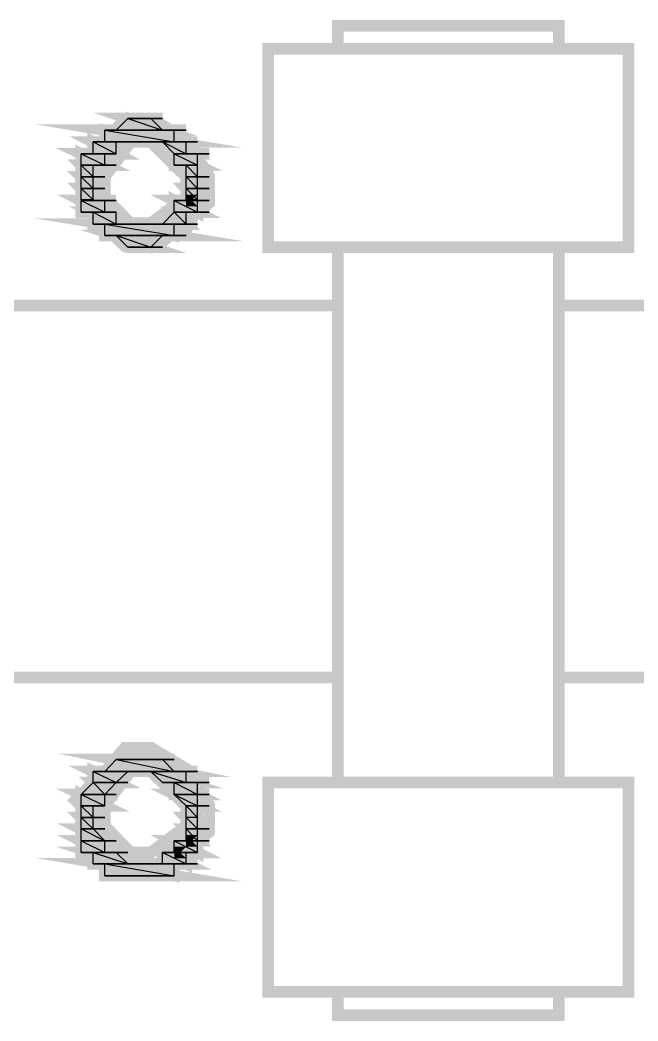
# Model space of a CAD drawing. Extents: x 219 to 1226, y 175 to 465.
# Drawn here: x 932.167 to 934.417, y 304.404 to 308.049 of the extents above; entities that cross this region are included whole.
import ezdxf

# ---------------------------------------------------------------- set-up
doc = ezdxf.new("R2010")
doc.units = 0
doc.header["$MEASUREMENT"] = 0
doc.layers.add('C00-00-00-BLACK', color=7, linetype='Continuous')

msp = doc.modelspace()

# ---------------------------------------------------------------- linework, layer by layer
at = {"layer": 'C00-00-00-BLACK', "const_width": 0.0423}
for points in [[(934.1284, 307.9442), (934.1284, 308.0282), (933.3234, 308.0282), (933.3234, 307.9442)], [(933.3234, 307.2222), (933.3234, 305.2722)], [(934.1284, 305.2722), (934.1284, 307.2222)], [(933.3234, 307.0102), (931.9234, 307.0102), (931.9234, 305.6552), (933.3234, 305.6552)], [(934.1284, 305.6552), (935.3574, 305.6552), (935.3574, 307.0102), (934.1284, 307.0102)], [(934.1284, 304.5102), (934.1284, 304.4252), (933.3234, 304.4252), (933.3234, 304.5102)], [(933.3234, 304.5102), (934.1284, 304.5102)]]:
    msp.add_lwpolyline(points, dxfattribs=at)
for points in [[(933.0704, 307.2222), (934.3824, 307.2222), (934.3824, 307.9442), (933.0704, 307.9442), (933.0704, 307.2222)], [(932.8554, 307.4362), (932.8554, 307.4802), (932.7754, 307.6112), (932.6444, 307.6912), (932.6014, 307.6912), (932.5484, 307.6912), (932.3894, 307.5012), (932.3894, 307.4362), (932.3894, 307.3832), (932.5484, 307.2252), (932.6014, 307.2252), (932.6654, 307.2252), (932.8554, 307.3832), (932.8554, 307.4362)], [(932.6424, 307.6912), (932.5594, 307.6912), (932.6854, 307.6482), (932.6424, 307.6912)], [(932.5594, 307.6912), (932.6854, 307.6482), (932.5164, 307.6482), (932.5594, 307.6912)], [(932.6014, 307.6912), (932.6424, 307.6912), (932.5594, 307.6912), (932.6014, 307.6912)], [(932.5594, 307.6912), (932.6424, 307.6912), (932.6854, 307.6912), (932.5594, 307.6912)], [(932.6424, 307.6912), (932.6854, 307.6912), (932.5594, 307.6912), (932.6424, 307.6912)], [(932.7284, 307.6482), (932.4754, 307.6482), (932.7284, 307.6052), (932.7284, 307.6482)], [(932.4754, 307.6482), (932.7284, 307.6052), (932.4754, 307.6052), (932.4754, 307.6482)], [(932.5164, 307.6482), (932.7284, 307.6482), (932.4754, 307.6482), (932.5164, 307.6482)], [(932.4754, 307.6482), (932.7284, 307.6482), (932.7714, 307.6482), (932.4754, 307.6482)], [(932.7284, 307.6482), (932.7714, 307.6482), (932.4754, 307.6482), (932.7284, 307.6482)], [(932.5164, 307.6482), (932.6854, 307.6482), (932.7284, 307.6482), (932.5164, 307.6482)], [(932.6854, 307.6482), (932.7284, 307.6482), (932.5164, 307.6482), (932.6854, 307.6482)], [(932.6854, 307.6482), (932.5164, 307.6482), (932.7284, 307.6482), (932.6854, 307.6482)], [(932.6854, 307.6052), (932.7714, 307.5622), (932.7284, 307.5622), (932.6854, 307.6052)], [(932.4324, 307.6052), (932.5164, 307.5622), (932.4324, 307.5622), (932.4324, 307.6052)], [(932.5164, 307.6052), (932.4324, 307.6052), (932.5164, 307.5622), (932.5164, 307.6052)], [(932.3894, 307.5622), (932.4754, 307.5212), (932.3894, 307.5212), (932.3894, 307.5622)], [(932.4754, 307.6052), (932.7714, 307.6052), (932.4324, 307.6052), (932.4754, 307.6052)], [(932.4324, 307.6052), (932.6014, 307.6052), (932.6424, 307.6052), (932.4324, 307.6052)], [(932.6014, 307.6052), (932.6424, 307.6052), (932.4324, 307.6052), (932.6014, 307.6052)], [(932.5594, 307.6052), (932.6014, 307.6052), (932.4324, 307.6052), (932.5594, 307.6052)], [(932.5594, 307.6052), (932.4324, 307.6052), (932.6014, 307.6052), (932.5594, 307.6052)], [(932.5164, 307.6052), (932.5594, 307.6052), (932.4324, 307.6052), (932.5164, 307.6052)], [(932.5164, 307.6052), (932.4324, 307.6052), (932.5594, 307.6052), (932.5164, 307.6052)], [(932.4324, 307.6052), (932.5164, 307.6052), (932.5594, 307.6052), (932.4324, 307.6052)], [(932.5164, 307.6052), (932.5594, 307.6052), (932.4324, 307.6052), (932.5164, 307.6052)], [(932.7714, 307.4362), (932.7714, 307.4782), (932.6424, 307.6052), (932.6014, 307.6052), (932.5694, 307.6052), (932.4754, 307.4782), (932.4754, 307.4362), (932.4754, 307.4042), (932.5694, 307.3092), (932.6014, 307.3092), (932.6424, 307.3092), (932.7714, 307.4042), (932.7714, 307.4362)], [(932.7284, 307.6052), (932.4754, 307.6052), (932.7714, 307.6052), (932.7284, 307.6052)], [(932.7714, 307.6052), (932.6014, 307.6052), (932.7714, 307.6052)], [(932.6014, 307.6052), (932.7714, 307.6052), (932.6424, 307.6052), (932.6014, 307.6052)], [(932.7714, 307.6052), (932.6854, 307.6052), (932.7714, 307.5622), (932.7714, 307.6052)], [(932.6424, 307.6052), (932.7714, 307.6052), (932.8124, 307.6052), (932.6424, 307.6052)], [(932.7714, 307.6052), (932.8124, 307.6052), (932.6424, 307.6052), (932.7714, 307.6052)], [(932.7714, 307.6052), (932.6424, 307.6052), (932.7714, 307.6052)], [(932.6424, 307.6052), (932.7714, 307.6052), (932.6854, 307.6052), (932.6424, 307.6052)], [(932.6854, 307.6052), (932.7714, 307.6052), (932.8124, 307.6052), (932.6854, 307.6052)], [(932.7714, 307.6052), (932.8124, 307.6052), (932.6854, 307.6052), (932.7714, 307.6052)], [(932.7284, 307.5622), (932.8124, 307.5212), (932.7284, 307.5212), (932.7284, 307.5622)], [(932.4754, 307.5622), (932.3894, 307.5622), (932.4754, 307.5212), (932.4754, 307.5622)], [(932.4324, 307.5622), (932.4754, 307.5622), (932.3894, 307.5622), (932.4324, 307.5622)], [(932.3894, 307.5622), (932.4754, 307.5622), (932.5164, 307.5622), (932.3894, 307.5622)], [(932.4754, 307.5622), (932.5164, 307.5622), (932.3894, 307.5622), (932.4754, 307.5622)], [(932.3894, 307.5212), (932.4324, 307.4782), (932.3894, 307.4782), (932.3894, 307.5212)], [(932.5164, 307.5622), (932.4324, 307.5622), (932.4754, 307.5622), (932.5164, 307.5622)], [(932.8124, 307.5622), (932.7284, 307.5622), (932.8124, 307.5212), (932.8124, 307.5622)], [(932.8124, 307.5622), (932.8554, 307.5622), (932.7284, 307.5622), (932.8124, 307.5622)], [(932.8124, 307.5622), (932.7284, 307.5622), (932.7714, 307.5622), (932.8124, 307.5622)], [(932.7284, 307.5622), (932.8124, 307.5622), (932.8554, 307.5622), (932.7284, 307.5622)], [(932.8124, 307.5622), (932.8554, 307.5622), (932.7284, 307.5622), (932.8124, 307.5622)], [(932.7714, 307.5212), (932.8124, 307.4782), (932.7714, 307.4782), (932.7714, 307.5212)], [(932.4324, 307.5212), (932.3894, 307.5212), (932.4324, 307.4782), (932.4324, 307.5212)], [(932.3894, 307.5212), (932.4754, 307.5212), (932.5164, 307.5212), (932.3894, 307.5212)], [(932.4754, 307.5212), (932.5164, 307.5212), (932.3894, 307.5212), (932.4754, 307.5212)], [(932.4324, 307.5212), (932.4754, 307.5212), (932.3894, 307.5212), (932.4324, 307.5212)], [(932.4324, 307.5212), (932.3894, 307.5212), (932.4754, 307.5212), (932.4324, 307.5212)], [(932.3894, 307.4782), (932.4324, 307.4362), (932.3894, 307.4362), (932.3894, 307.4782)], [(932.8124, 307.5212), (932.7284, 307.5212), (932.8124, 307.5212)], [(932.7284, 307.5212), (932.8124, 307.5212), (932.7714, 307.5212), (932.7284, 307.5212)], [(932.8124, 307.5212), (932.7714, 307.5212), (932.8124, 307.4782), (932.8124, 307.5212)], [(932.7714, 307.4782), (932.8124, 307.4362), (932.7714, 307.4362), (932.7714, 307.4782)], [(932.4324, 307.4782), (932.3894, 307.4782), (932.4324, 307.4362), (932.4324, 307.4782)], [(932.3894, 307.4782), (932.4324, 307.4782), (932.4754, 307.4782), (932.3894, 307.4782)], [(932.4324, 307.4782), (932.4754, 307.4782), (932.3894, 307.4782), (932.4324, 307.4782)], [(932.3894, 307.4362), (932.4324, 307.3942), (932.3894, 307.3942), (932.3894, 307.4362)], [(932.8124, 307.4782), (932.7714, 307.4782), (932.8124, 307.4362), (932.8124, 307.4782)], [(932.7714, 307.4782), (932.8124, 307.4782), (932.8554, 307.4782), (932.7714, 307.4782)], [(932.8124, 307.4782), (932.8554, 307.4782), (932.7714, 307.4782), (932.8124, 307.4782)], [(932.7714, 307.4362), (932.8124, 307.3942), (932.7714, 307.3942), (932.7714, 307.4362)], [(932.4324, 307.4362), (932.3894, 307.4362), (932.4324, 307.3942), (932.4324, 307.4362)], [(932.3894, 307.4362), (932.4324, 307.4362), (932.4754, 307.4362), (932.3894, 307.4362)], [(932.4324, 307.4362), (932.4754, 307.4362), (932.3894, 307.4362), (932.4324, 307.4362)], [(932.8124, 307.4362), (932.7714, 307.4362), (932.8124, 307.3942), (932.8124, 307.4362)], [(932.7714, 307.4362), (932.8124, 307.4362), (932.8554, 307.4362), (932.7714, 307.4362)], [(932.8124, 307.4362), (932.8554, 307.4362), (932.7714, 307.4362), (932.8124, 307.4362)], [(932.4754, 307.3922), (932.3894, 307.3922), (932.4754, 307.3492), (932.4754, 307.3922)], [(932.3894, 307.3922), (932.4754, 307.3492), (932.3894, 307.3492), (932.3894, 307.3922)], [(932.4754, 307.3922), (932.5164, 307.3922), (932.3894, 307.3922), (932.4754, 307.3922)], [(932.4754, 307.3922), (932.3894, 307.3922), (932.4324, 307.3922), (932.4754, 307.3922)], [(932.3894, 307.3922), (932.4754, 307.3922), (932.5164, 307.3922), (932.3894, 307.3922)], [(932.4754, 307.3922), (932.5164, 307.3922), (932.3894, 307.3922), (932.4754, 307.3922)], [(932.8124, 307.3922), (932.7284, 307.3922), (932.8124, 307.3492), (932.8124, 307.3922)], [(932.7284, 307.3922), (932.8124, 307.3492), (932.7284, 307.3492), (932.7284, 307.3922)], [(932.7714, 307.3922), (932.8124, 307.3922), (932.7284, 307.3922), (932.7714, 307.3922)], [(932.7714, 307.3922), (932.8124, 307.3922), (932.8554, 307.3922), (932.7714, 307.3922)], [(932.8124, 307.3922), (932.8554, 307.3922), (932.7714, 307.3922), (932.8124, 307.3922)], [(932.8124, 307.3922), (932.7714, 307.3922), (932.8124, 307.3922)], [(932.4324, 307.3492), (932.5164, 307.3062), (932.4324, 307.3062), (932.4324, 307.3492)], [(932.7284, 307.3492), (932.7714, 307.3062), (932.6854, 307.3062), (932.7284, 307.3492)], [(932.5164, 307.3492), (932.4324, 307.3492), (932.5164, 307.3062), (932.5164, 307.3492)], [(932.3894, 307.3492), (932.4754, 307.3492), (932.5164, 307.3492), (932.3894, 307.3492)], [(932.4754, 307.3492), (932.5164, 307.3492), (932.3894, 307.3492), (932.4754, 307.3492)], [(932.4754, 307.3492), (932.3894, 307.3492), (932.5164, 307.3492), (932.4754, 307.3492)], [(932.3894, 307.3492), (932.5164, 307.3492), (932.4324, 307.3492), (932.3894, 307.3492)], [(932.7714, 307.3492), (932.7284, 307.3492), (932.7714, 307.3062), (932.7714, 307.3492)], [(932.7284, 307.3492), (932.8124, 307.3492), (932.8554, 307.3492), (932.7284, 307.3492)], [(932.8124, 307.3492), (932.8554, 307.3492), (932.7284, 307.3492), (932.8124, 307.3492)], [(932.7714, 307.3492), (932.8124, 307.3492), (932.7284, 307.3492), (932.7714, 307.3492)], [(932.7714, 307.3492), (932.7284, 307.3492), (932.8124, 307.3492), (932.7714, 307.3492)], [(932.7284, 307.3062), (932.4754, 307.3062), (932.7284, 307.2642), (932.7284, 307.3062)], [(932.4324, 307.3062), (932.5164, 307.3062), (932.5594, 307.3062), (932.4324, 307.3062)], [(932.5164, 307.3062), (932.5594, 307.3062), (932.4324, 307.3062), (932.5164, 307.3062)], [(932.5594, 307.3062), (932.6014, 307.3062), (932.4324, 307.3062), (932.5594, 307.3062)], [(932.5594, 307.3062), (932.4324, 307.3062), (932.5164, 307.3062), (932.5594, 307.3062)], [(932.6014, 307.3062), (932.6424, 307.3062), (932.4324, 307.3062), (932.6014, 307.3062)], [(932.6014, 307.3062), (932.4324, 307.3062), (932.5594, 307.3062), (932.6014, 307.3062)], [(932.4324, 307.3062), (932.6014, 307.3062), (932.6424, 307.3062), (932.4324, 307.3062)], [(932.6014, 307.3062), (932.6424, 307.3062), (932.4324, 307.3062), (932.6014, 307.3062)], [(932.7714, 307.3062), (932.4324, 307.3062), (932.7284, 307.3062), (932.7714, 307.3062)], [(932.4324, 307.3062), (932.7284, 307.3062), (932.4754, 307.3062), (932.4324, 307.3062)], [(932.5164, 307.2642), (932.6424, 307.2222), (932.5594, 307.2222), (932.5164, 307.2642)], [(932.4754, 307.3062), (932.7284, 307.2642), (932.4754, 307.2642), (932.4754, 307.3062)], [(932.6424, 307.3062), (932.7714, 307.3062), (932.6014, 307.3062), (932.6424, 307.3062)], [(932.6014, 307.3062), (932.7714, 307.3062), (932.8124, 307.3062), (932.6014, 307.3062)], [(932.7714, 307.3062), (932.8124, 307.3062), (932.6014, 307.3062), (932.7714, 307.3062)], [(932.6854, 307.3062), (932.7714, 307.3062), (932.6424, 307.3062), (932.6854, 307.3062)], [(932.6424, 307.3062), (932.7714, 307.3062), (932.8124, 307.3062), (932.6424, 307.3062)], [(932.7714, 307.3062), (932.8124, 307.3062), (932.6424, 307.3062), (932.7714, 307.3062)], [(932.7714, 307.3062), (932.6424, 307.3062), (932.7714, 307.3062)], [(932.6854, 307.3062), (932.7714, 307.3062), (932.8124, 307.3062), (932.6854, 307.3062)], [(932.7714, 307.3062), (932.8124, 307.3062), (932.6854, 307.3062), (932.7714, 307.3062)], [(932.7714, 307.3062), (932.6854, 307.3062), (932.7714, 307.3062)], [(932.6854, 307.2642), (932.5164, 307.2642), (932.6424, 307.2222), (932.6854, 307.2642)], [(932.4754, 307.2642), (932.7284, 307.2642), (932.7714, 307.2642), (932.4754, 307.2642)], [(932.7284, 307.2642), (932.7714, 307.2642), (932.4754, 307.2642), (932.7284, 307.2642)], [(932.7284, 307.2642), (932.4754, 307.2642), (932.6854, 307.2642), (932.7284, 307.2642)], [(932.4754, 307.2642), (932.6854, 307.2642), (932.5164, 307.2642), (932.4754, 307.2642)], [(932.5164, 307.2642), (932.6854, 307.2642), (932.7284, 307.2642), (932.5164, 307.2642)], [(932.6854, 307.2642), (932.7284, 307.2642), (932.5164, 307.2642), (932.6854, 307.2642)], [(932.6424, 307.2222), (932.5594, 307.2222), (932.6014, 307.2222), (932.6424, 307.2222)], [(932.5594, 307.2222), (932.6424, 307.2222), (932.6854, 307.2222), (932.5594, 307.2222)], [(932.6424, 307.2222), (932.6854, 307.2222), (932.5594, 307.2222), (932.6424, 307.2222)], [(932.8554, 305.1452), (932.8554, 305.1902), (932.7754, 305.3202), (932.6444, 305.3992), (932.6014, 305.3992), (932.5484, 305.3992), (932.3894, 305.2092), (932.3894, 305.1452), (932.3894, 305.0932), (932.5484, 304.9332), (932.6014, 304.9332), (932.6654, 304.9332), (932.8554, 305.0932), (932.8554, 305.1452)], [(932.6854, 305.3562), (932.5164, 305.3562), (932.7284, 305.3132), (932.6854, 305.3562)], [(932.5164, 305.3562), (932.7284, 305.3132), (932.4754, 305.3132), (932.5164, 305.3562)], [(932.5594, 305.3562), (932.6854, 305.3562), (932.5164, 305.3562), (932.5594, 305.3562)], [(932.5164, 305.3562), (932.6854, 305.3562), (932.7284, 305.3562), (932.5164, 305.3562)], [(932.6854, 305.3562), (932.7284, 305.3562), (932.5164, 305.3562), (932.6854, 305.3562)], [(932.6014, 305.3562), (932.6424, 305.3562), (932.5594, 305.3562), (932.6014, 305.3562)], [(932.5594, 305.3562), (932.6424, 305.3562), (932.6854, 305.3562), (932.5594, 305.3562)], [(932.6424, 305.3562), (932.6854, 305.3562), (932.5594, 305.3562), (932.6424, 305.3562)], [(932.6424, 305.3562), (932.5594, 305.3562), (932.6854, 305.3562), (932.6424, 305.3562)], [(932.5594, 305.3132), (932.4324, 305.3132), (932.5164, 305.2722), (932.5594, 305.3132)], [(932.4324, 305.3132), (932.5164, 305.2722), (932.4324, 305.2722), (932.4324, 305.3132)], [(932.4754, 305.3132), (932.7714, 305.3132), (932.4324, 305.3132), (932.4754, 305.3132)], [(932.4324, 305.3132), (932.6014, 305.3132), (932.6424, 305.3132), (932.4324, 305.3132)], [(932.6014, 305.3132), (932.6424, 305.3132), (932.4324, 305.3132), (932.6014, 305.3132)], [(932.5594, 305.3132), (932.6014, 305.3132), (932.4324, 305.3132), (932.5594, 305.3132)], [(932.5594, 305.3132), (932.4324, 305.3132), (932.6014, 305.3132), (932.5594, 305.3132)], [(932.7714, 305.1452), (932.7714, 305.1882), (932.6424, 305.3132), (932.6014, 305.3132), (932.5694, 305.3132), (932.4754, 305.1882), (932.4754, 305.1452), (932.4754, 305.1142), (932.5694, 305.0172), (932.6014, 305.0172), (932.6424, 305.0172), (932.7714, 305.1142), (932.7714, 305.1452)], [(932.4754, 305.3132), (932.7284, 305.3132), (932.7714, 305.3132), (932.4754, 305.3132)], [(932.7284, 305.3132), (932.7714, 305.3132), (932.4754, 305.3132), (932.7284, 305.3132)], [(932.4754, 305.3132), (932.7284, 305.3132), (932.7714, 305.3132), (932.4754, 305.3132)], [(932.7284, 305.3132), (932.7714, 305.3132), (932.4754, 305.3132), (932.7284, 305.3132)], [(932.7284, 305.3132), (932.4754, 305.3132), (932.7714, 305.3132), (932.7284, 305.3132)], [(932.7714, 305.3132), (932.6424, 305.3132), (932.7714, 305.2722), (932.7714, 305.3132)], [(932.6424, 305.3132), (932.7714, 305.2722), (932.6854, 305.2722), (932.6424, 305.3132)], [(932.7714, 305.3132), (932.6014, 305.3132), (932.7714, 305.3132)], [(932.6014, 305.3132), (932.7714, 305.3132), (932.6424, 305.3132), (932.6014, 305.3132)], [(932.6424, 305.3132), (932.7714, 305.3132), (932.8124, 305.3132), (932.6424, 305.3132)], [(932.7714, 305.3132), (932.8124, 305.3132), (932.6424, 305.3132), (932.7714, 305.3132)], [(932.4324, 305.2722), (932.4754, 305.2292), (932.3894, 305.2292), (932.4324, 305.2722)], [(932.7284, 305.2292), (932.8124, 305.1872), (932.7714, 305.1872), (932.7284, 305.2292)], [(932.7284, 305.2722), (932.8124, 305.2292), (932.7284, 305.2292), (932.7284, 305.2722)], [(932.3894, 305.2292), (932.4754, 305.1872), (932.3894, 305.1872), (932.3894, 305.2292)], [(932.5164, 305.2722), (932.4324, 305.2722), (932.4754, 305.2292), (932.5164, 305.2722)], [(932.4324, 305.2722), (932.5164, 305.2722), (932.5594, 305.2722), (932.4324, 305.2722)], [(932.5164, 305.2722), (932.5594, 305.2722), (932.4324, 305.2722), (932.5164, 305.2722)], [(932.4324, 305.2722), (932.5164, 305.2722), (932.5594, 305.2722), (932.4324, 305.2722)], [(932.5164, 305.2722), (932.5594, 305.2722), (932.4324, 305.2722), (932.5164, 305.2722)], [(932.8124, 305.2722), (932.7284, 305.2722), (932.8124, 305.2292), (932.8124, 305.2722)], [(932.6854, 305.2722), (932.7714, 305.2722), (932.8124, 305.2722), (932.6854, 305.2722)], [(932.7714, 305.2722), (932.8124, 305.2722), (932.6854, 305.2722), (932.7714, 305.2722)], [(932.7714, 305.2722), (932.6854, 305.2722), (932.7714, 305.2722)], [(932.6854, 305.2722), (932.7714, 305.2722), (932.7284, 305.2722), (932.6854, 305.2722)], [(932.8124, 305.2722), (932.8554, 305.2722), (932.7284, 305.2722), (932.8124, 305.2722)], [(932.8124, 305.2722), (932.7284, 305.2722), (932.7714, 305.2722), (932.8124, 305.2722)], [(933.0704, 304.5102), (934.3824, 304.5102), (934.3824, 305.2722), (933.0704, 305.2722), (933.0704, 304.5102)], [(932.4754, 305.2292), (932.3894, 305.2292), (932.4754, 305.1872), (932.4754, 305.2292)], [(932.3894, 305.2292), (932.4754, 305.2292), (932.5164, 305.2292), (932.3894, 305.2292)], [(932.4754, 305.2292), (932.5164, 305.2292), (932.3894, 305.2292), (932.4754, 305.2292)], [(932.3894, 305.2292), (932.4754, 305.2292), (932.5164, 305.2292), (932.3894, 305.2292)], [(932.4754, 305.2292), (932.5164, 305.2292), (932.3894, 305.2292), (932.4754, 305.2292)], [(932.3894, 305.1872), (932.4324, 305.1452), (932.3894, 305.1452), (932.3894, 305.1872)], [(932.8124, 305.2292), (932.7284, 305.2292), (932.8124, 305.1872), (932.8124, 305.2292)], [(932.7284, 305.2292), (932.8124, 305.2292), (932.8554, 305.2292), (932.7284, 305.2292)], [(932.8124, 305.2292), (932.8554, 305.2292), (932.7284, 305.2292), (932.8124, 305.2292)], [(932.7714, 305.1872), (932.8124, 305.1452), (932.7714, 305.1452), (932.7714, 305.1872)], [(932.4324, 305.1872), (932.3894, 305.1872), (932.4324, 305.1452), (932.4324, 305.1872)], [(932.4324, 305.1872), (932.4754, 305.1872), (932.3894, 305.1872), (932.4324, 305.1872)], [(932.4324, 305.1872), (932.3894, 305.1872), (932.4754, 305.1872), (932.4324, 305.1872)], [(932.3894, 305.1452), (932.4324, 305.1032), (932.3894, 305.1032), (932.3894, 305.1452)], [(932.8124, 305.1872), (932.7714, 305.1872), (932.8124, 305.1452), (932.8124, 305.1872)], [(932.7714, 305.1872), (932.8124, 305.1872), (932.8554, 305.1872), (932.7714, 305.1872)], [(932.8124, 305.1872), (932.8554, 305.1872), (932.7714, 305.1872), (932.8124, 305.1872)], [(932.7714, 305.1872), (932.8124, 305.1872), (932.8554, 305.1872), (932.7714, 305.1872)], [(932.8124, 305.1872), (932.8554, 305.1872), (932.7714, 305.1872), (932.8124, 305.1872)], [(932.7714, 305.1452), (932.8124, 305.1032), (932.7714, 305.1032), (932.7714, 305.1452)], [(932.4324, 305.1452), (932.3894, 305.1452), (932.4324, 305.1032), (932.4324, 305.1452)], [(932.3894, 305.1452), (932.4324, 305.1452), (932.4754, 305.1452), (932.3894, 305.1452)], [(932.4324, 305.1452), (932.4754, 305.1452), (932.3894, 305.1452), (932.4324, 305.1452)], [(932.3894, 305.1452), (932.4324, 305.1452), (932.4754, 305.1452), (932.3894, 305.1452)], [(932.4324, 305.1452), (932.4754, 305.1452), (932.3894, 305.1452), (932.4324, 305.1452)], [(932.8124, 305.1452), (932.7714, 305.1452), (932.8124, 305.1032), (932.8124, 305.1452)], [(932.7714, 305.1032), (932.8124, 305.0602), (932.7714, 305.0602), (932.7714, 305.1032)], [(932.4324, 305.1032), (932.3894, 305.1032), (932.4754, 305.0602), (932.4324, 305.1032)], [(932.3894, 305.1032), (932.4754, 305.0602), (932.3894, 305.0602), (932.3894, 305.1032)], [(932.3894, 305.1032), (932.4324, 305.1032), (932.4754, 305.1032), (932.3894, 305.1032)], [(932.4324, 305.1032), (932.4754, 305.1032), (932.3894, 305.1032), (932.4324, 305.1032)], [(932.8124, 305.1032), (932.7714, 305.1032), (932.8124, 305.0602), (932.8124, 305.1032)], [(932.7714, 305.1032), (932.8124, 305.1032), (932.8554, 305.1032), (932.7714, 305.1032)], [(932.8124, 305.1032), (932.8554, 305.1032), (932.7714, 305.1032), (932.8124, 305.1032)], [(932.4754, 305.0602), (932.3894, 305.0602), (932.4754, 305.0172), (932.4754, 305.0602)], [(932.3894, 305.0602), (932.4754, 305.0172), (932.3894, 305.0172), (932.3894, 305.0602)], [(932.3894, 305.0602), (932.4754, 305.0602), (932.5164, 305.0602), (932.3894, 305.0602)], [(932.4754, 305.0602), (932.5164, 305.0602), (932.3894, 305.0602), (932.4754, 305.0602)], [(932.3894, 305.0602), (932.4754, 305.0602), (932.5164, 305.0602), (932.3894, 305.0602)], [(932.4754, 305.0602), (932.5164, 305.0602), (932.3894, 305.0602), (932.4754, 305.0602)], [(932.8124, 305.0602), (932.7284, 305.0602), (932.8124, 305.0172), (932.8124, 305.0602)], [(932.7284, 305.0602), (932.8124, 305.0172), (932.7284, 305.0172), (932.7284, 305.0602)], [(932.7714, 305.0602), (932.8124, 305.0602), (932.7284, 305.0602), (932.7714, 305.0602)], [(932.7284, 305.0602), (932.8124, 305.0602), (932.8554, 305.0602), (932.7284, 305.0602)], [(932.8124, 305.0602), (932.8554, 305.0602), (932.7284, 305.0602), (932.8124, 305.0602)], [(932.8124, 305.0602), (932.7714, 305.0602), (932.8124, 305.0602)], [(932.4324, 305.0172), (932.5594, 304.9762), (932.4324, 304.9762), (932.4324, 305.0172)], [(932.6854, 305.0172), (932.7714, 304.9762), (932.6854, 304.9762), (932.6854, 305.0172)], [(932.5164, 305.0172), (932.4324, 305.0172), (932.5594, 304.9762), (932.5164, 305.0172)], [(932.4754, 305.0172), (932.3894, 305.0172), (932.5164, 305.0172), (932.4754, 305.0172)], [(932.3894, 305.0172), (932.5164, 305.0172), (932.4324, 305.0172), (932.3894, 305.0172)], [(932.4324, 305.0172), (932.5164, 305.0172), (932.5594, 305.0172), (932.4324, 305.0172)], [(932.5164, 305.0172), (932.5594, 305.0172), (932.4324, 305.0172), (932.5164, 305.0172)], [(932.4324, 305.0172), (932.5164, 305.0172), (932.5594, 305.0172), (932.4324, 305.0172)], [(932.5164, 305.0172), (932.5594, 305.0172), (932.4324, 305.0172), (932.5164, 305.0172)], [(932.7714, 305.0172), (932.6854, 305.0172), (932.7714, 304.9762), (932.7714, 305.0172)], [(932.7284, 305.0172), (932.7714, 305.0172), (932.6854, 305.0172), (932.7284, 305.0172)], [(932.7714, 305.0172), (932.8124, 305.0172), (932.7284, 305.0172), (932.7714, 305.0172)], [(932.7714, 305.0172), (932.7284, 305.0172), (932.8124, 305.0172), (932.7714, 305.0172)], [(932.7714, 305.0172), (932.7284, 305.0172), (932.7714, 305.0172)], [(932.7284, 304.9762), (932.4754, 304.9762), (932.7284, 304.9332), (932.7284, 304.9762)], [(932.6014, 304.9762), (932.6424, 304.9762), (932.4324, 304.9762), (932.6014, 304.9762)], [(932.6014, 304.9762), (932.4324, 304.9762), (932.5594, 304.9762), (932.6014, 304.9762)], [(932.4324, 304.9762), (932.6014, 304.9762), (932.6424, 304.9762), (932.4324, 304.9762)], [(932.6014, 304.9762), (932.6424, 304.9762), (932.4324, 304.9762), (932.6014, 304.9762)], [(932.7714, 304.9762), (932.4324, 304.9762), (932.7284, 304.9762), (932.7714, 304.9762)], [(932.4324, 304.9762), (932.7284, 304.9762), (932.4754, 304.9762), (932.4324, 304.9762)], [(932.4754, 304.9762), (932.7284, 304.9332), (932.4754, 304.9332), (932.4754, 304.9762)], [(932.4754, 304.9762), (932.7284, 304.9762), (932.7714, 304.9762), (932.4754, 304.9762)], [(932.7284, 304.9762), (932.7714, 304.9762), (932.4754, 304.9762), (932.7284, 304.9762)], [(932.6424, 304.9762), (932.7714, 304.9762), (932.6014, 304.9762), (932.6424, 304.9762)], [(932.6014, 304.9762), (932.7714, 304.9762), (932.8124, 304.9762), (932.6014, 304.9762)], [(932.7714, 304.9762), (932.8124, 304.9762), (932.6014, 304.9762), (932.7714, 304.9762)], [(932.6854, 304.9762), (932.7714, 304.9762), (932.6424, 304.9762), (932.6854, 304.9762)], [(932.6424, 304.9762), (932.7714, 304.9762), (932.8124, 304.9762), (932.6424, 304.9762)], [(932.7714, 304.9762), (932.8124, 304.9762), (932.6424, 304.9762), (932.7714, 304.9762)], [(932.7714, 304.9762), (932.6424, 304.9762), (932.7714, 304.9762)], [(932.7714, 304.9762), (932.6854, 304.9762), (932.7714, 304.9762)], [(932.7284, 304.9332), (932.4754, 304.9332), (932.6854, 304.9332), (932.7284, 304.9332)], [(932.4754, 304.9332), (932.6854, 304.9332), (932.5164, 304.9332), (932.4754, 304.9332)], [(932.5164, 304.9332), (932.6854, 304.9332), (932.7284, 304.9332), (932.5164, 304.9332)], [(932.6854, 304.9332), (932.7284, 304.9332), (932.5164, 304.9332), (932.6854, 304.9332)], [(932.6854, 304.9332), (932.5164, 304.9332), (932.6424, 304.9332), (932.6854, 304.9332)], [(932.5164, 304.9332), (932.6424, 304.9332), (932.5594, 304.9332), (932.5164, 304.9332)], [(932.6424, 304.9332), (932.5594, 304.9332), (932.6014, 304.9332), (932.6424, 304.9332)], [(932.5594, 304.9332), (932.6424, 304.9332), (932.6854, 304.9332), (932.5594, 304.9332)], [(932.6424, 304.9332), (932.6854, 304.9332), (932.5594, 304.9332), (932.6424, 304.9332)]]:
    msp.add_lwpolyline(points, close=True, dxfattribs=at)
at = {"layer": 'C00-00-00-BLACK'}
for points in [[(932.5594, 307.6912), (932.6854, 307.6482), (932.5164, 307.6482), (932.5594, 307.6912)], [(932.6014, 307.6912), (932.6424, 307.6912), (932.5594, 307.6912), (932.6014, 307.6912)], [(932.5594, 307.6912), (932.6424, 307.6912), (932.6854, 307.6912), (932.5594, 307.6912)], [(932.6424, 307.6912), (932.6854, 307.6912), (932.5594, 307.6912), (932.6424, 307.6912)], [(932.6424, 307.6912), (932.5594, 307.6912), (932.6854, 307.6482), (932.6424, 307.6912)], [(932.5164, 307.6482), (932.7284, 307.6482), (932.4754, 307.6482), (932.5164, 307.6482)], [(932.4754, 307.6482), (932.7284, 307.6482), (932.7714, 307.6482), (932.4754, 307.6482)], [(932.7284, 307.6482), (932.7714, 307.6482), (932.4754, 307.6482), (932.7284, 307.6482)], [(932.7284, 307.6482), (932.4754, 307.6482), (932.7284, 307.6052), (932.7284, 307.6482)], [(932.4754, 307.6482), (932.7284, 307.6052), (932.4754, 307.6052), (932.4754, 307.6482)], [(932.5164, 307.6482), (932.6854, 307.6482), (932.7284, 307.6482), (932.5164, 307.6482)], [(932.6854, 307.6482), (932.7284, 307.6482), (932.5164, 307.6482), (932.6854, 307.6482)], [(932.6854, 307.6482), (932.5164, 307.6482), (932.7284, 307.6482), (932.6854, 307.6482)], [(932.4754, 307.6052), (932.7714, 307.6052), (932.4324, 307.6052), (932.4754, 307.6052)], [(932.4324, 307.6052), (932.6014, 307.6052), (932.6424, 307.6052), (932.4324, 307.6052)], [(932.6014, 307.6052), (932.6424, 307.6052), (932.4324, 307.6052), (932.6014, 307.6052)], [(932.5594, 307.6052), (932.6014, 307.6052), (932.4324, 307.6052), (932.5594, 307.6052)], [(932.5594, 307.6052), (932.4324, 307.6052), (932.6014, 307.6052), (932.5594, 307.6052)], [(932.5164, 307.6052), (932.5594, 307.6052), (932.4324, 307.6052), (932.5164, 307.6052)], [(932.5164, 307.6052), (932.4324, 307.6052), (932.5594, 307.6052), (932.5164, 307.6052)], [(932.4324, 307.6052), (932.5164, 307.6052), (932.5594, 307.6052), (932.4324, 307.6052)], [(932.5164, 307.6052), (932.5594, 307.6052), (932.4324, 307.6052), (932.5164, 307.6052)], [(932.5164, 307.6052), (932.4324, 307.6052), (932.5164, 307.5622), (932.5164, 307.6052)], [(932.4324, 307.6052), (932.5164, 307.5622), (932.4324, 307.5622), (932.4324, 307.6052)], [(932.7284, 307.6052), (932.4754, 307.6052), (932.7714, 307.6052), (932.7284, 307.6052)], [(932.7714, 307.6052), (932.6014, 307.6052), (932.7714, 307.6052)], [(932.6014, 307.6052), (932.7714, 307.6052), (932.6424, 307.6052), (932.6014, 307.6052)], [(932.6424, 307.6052), (932.7714, 307.6052), (932.8124, 307.6052), (932.6424, 307.6052)], [(932.7714, 307.6052), (932.8124, 307.6052), (932.6424, 307.6052), (932.7714, 307.6052)], [(932.7714, 307.6052), (932.6424, 307.6052), (932.7714, 307.6052)], [(932.6424, 307.6052), (932.7714, 307.6052), (932.6854, 307.6052), (932.6424, 307.6052)], [(932.6854, 307.6052), (932.7714, 307.6052), (932.8124, 307.6052), (932.6854, 307.6052)], [(932.7714, 307.6052), (932.8124, 307.6052), (932.6854, 307.6052), (932.7714, 307.6052)], [(932.7714, 307.6052), (932.6854, 307.6052), (932.7714, 307.5622), (932.7714, 307.6052)], [(932.6854, 307.6052), (932.7714, 307.5622), (932.7284, 307.5622), (932.6854, 307.6052)], [(932.4324, 307.5622), (932.4754, 307.5622), (932.3894, 307.5622), (932.4324, 307.5622)], [(932.3894, 307.5622), (932.4754, 307.5622), (932.5164, 307.5622), (932.3894, 307.5622)], [(932.4754, 307.5622), (932.5164, 307.5622), (932.3894, 307.5622), (932.4754, 307.5622)], [(932.4754, 307.5622), (932.3894, 307.5622), (932.4754, 307.5212), (932.4754, 307.5622)], [(932.3894, 307.5622), (932.4754, 307.5212), (932.3894, 307.5212), (932.3894, 307.5622)], [(932.5164, 307.5622), (932.4324, 307.5622), (932.4754, 307.5622), (932.5164, 307.5622)], [(932.8124, 307.5622), (932.8554, 307.5622), (932.7284, 307.5622), (932.8124, 307.5622)], [(932.8124, 307.5622), (932.7284, 307.5622), (932.7714, 307.5622), (932.8124, 307.5622)], [(932.7284, 307.5622), (932.8124, 307.5622), (932.8554, 307.5622), (932.7284, 307.5622)], [(932.8124, 307.5622), (932.8554, 307.5622), (932.7284, 307.5622), (932.8124, 307.5622)], [(932.8124, 307.5622), (932.7284, 307.5622), (932.8124, 307.5212), (932.8124, 307.5622)], [(932.7284, 307.5622), (932.8124, 307.5212), (932.7284, 307.5212), (932.7284, 307.5622)], [(932.3894, 307.5212), (932.4754, 307.5212), (932.5164, 307.5212), (932.3894, 307.5212)], [(932.4754, 307.5212), (932.5164, 307.5212), (932.3894, 307.5212), (932.4754, 307.5212)], [(932.4324, 307.5212), (932.4754, 307.5212), (932.3894, 307.5212), (932.4324, 307.5212)], [(932.4324, 307.5212), (932.3894, 307.5212), (932.4754, 307.5212), (932.4324, 307.5212)], [(932.4324, 307.5212), (932.3894, 307.5212), (932.4324, 307.4782), (932.4324, 307.5212)], [(932.3894, 307.5212), (932.4324, 307.4782), (932.3894, 307.4782), (932.3894, 307.5212)], [(932.8124, 307.5212), (932.7284, 307.5212), (932.8124, 307.5212)], [(932.7284, 307.5212), (932.8124, 307.5212), (932.7714, 307.5212), (932.7284, 307.5212)], [(932.8124, 307.5212), (932.7714, 307.5212), (932.8124, 307.4782), (932.8124, 307.5212)], [(932.7714, 307.5212), (932.8124, 307.4782), (932.7714, 307.4782), (932.7714, 307.5212)], [(932.3894, 307.4782), (932.4324, 307.4782), (932.4754, 307.4782), (932.3894, 307.4782)], [(932.4324, 307.4782), (932.4754, 307.4782), (932.3894, 307.4782), (932.4324, 307.4782)], [(932.4324, 307.4782), (932.3894, 307.4782), (932.4324, 307.4362), (932.4324, 307.4782)], [(932.3894, 307.4782), (932.4324, 307.4362), (932.3894, 307.4362), (932.3894, 307.4782)], [(932.7714, 307.4782), (932.8124, 307.4782), (932.8554, 307.4782), (932.7714, 307.4782)], [(932.8124, 307.4782), (932.8554, 307.4782), (932.7714, 307.4782), (932.8124, 307.4782)], [(932.8124, 307.4782), (932.7714, 307.4782), (932.8124, 307.4362), (932.8124, 307.4782)], [(932.7714, 307.4782), (932.8124, 307.4362), (932.7714, 307.4362), (932.7714, 307.4782)], [(932.3894, 307.4362), (932.4324, 307.4362), (932.4754, 307.4362), (932.3894, 307.4362)], [(932.4324, 307.4362), (932.4754, 307.4362), (932.3894, 307.4362), (932.4324, 307.4362)], [(932.4324, 307.4362), (932.3894, 307.4362), (932.4324, 307.3942), (932.4324, 307.4362)], [(932.3894, 307.4362), (932.4324, 307.3942), (932.3894, 307.3942), (932.3894, 307.4362)], [(932.7714, 307.4362), (932.8124, 307.4362), (932.8554, 307.4362), (932.7714, 307.4362)], [(932.8124, 307.4362), (932.8554, 307.4362), (932.7714, 307.4362), (932.8124, 307.4362)], [(932.8124, 307.4362), (932.7714, 307.4362), (932.8124, 307.3942), (932.8124, 307.4362)], [(932.7714, 307.4362), (932.8124, 307.3942), (932.7714, 307.3942), (932.7714, 307.4362)], [(932.4754, 307.3922), (932.5164, 307.3922), (932.3894, 307.3922), (932.4754, 307.3922)], [(932.4754, 307.3922), (932.3894, 307.3922), (932.4324, 307.3922), (932.4754, 307.3922)], [(932.3894, 307.3922), (932.4754, 307.3922), (932.5164, 307.3922), (932.3894, 307.3922)], [(932.4754, 307.3922), (932.5164, 307.3922), (932.3894, 307.3922), (932.4754, 307.3922)], [(932.4754, 307.3922), (932.3894, 307.3922), (932.4754, 307.3492), (932.4754, 307.3922)], [(932.3894, 307.3922), (932.4754, 307.3492), (932.3894, 307.3492), (932.3894, 307.3922)], [(932.7714, 307.3922), (932.8124, 307.3922), (932.7284, 307.3922), (932.7714, 307.3922)], [(932.8124, 307.3922), (932.7284, 307.3922), (932.8124, 307.3492), (932.8124, 307.3922)], [(932.7284, 307.3922), (932.8124, 307.3492), (932.7284, 307.3492), (932.7284, 307.3922)], [(932.7714, 307.3922), (932.8124, 307.3922), (932.8554, 307.3922), (932.7714, 307.3922)], [(932.8124, 307.3922), (932.8554, 307.3922), (932.7714, 307.3922), (932.8124, 307.3922)], [(932.8124, 307.3922), (932.7714, 307.3922), (932.8124, 307.3922)], [(932.3894, 307.3492), (932.4754, 307.3492), (932.5164, 307.3492), (932.3894, 307.3492)], [(932.4754, 307.3492), (932.5164, 307.3492), (932.3894, 307.3492), (932.4754, 307.3492)], [(932.4754, 307.3492), (932.3894, 307.3492), (932.5164, 307.3492), (932.4754, 307.3492)], [(932.3894, 307.3492), (932.5164, 307.3492), (932.4324, 307.3492), (932.3894, 307.3492)], [(932.5164, 307.3492), (932.4324, 307.3492), (932.5164, 307.3062), (932.5164, 307.3492)], [(932.4324, 307.3492), (932.5164, 307.3062), (932.4324, 307.3062), (932.4324, 307.3492)], [(932.7284, 307.3492), (932.7714, 307.3062), (932.6854, 307.3062), (932.7284, 307.3492)], [(932.7284, 307.3492), (932.8124, 307.3492), (932.8554, 307.3492), (932.7284, 307.3492)], [(932.8124, 307.3492), (932.8554, 307.3492), (932.7284, 307.3492), (932.8124, 307.3492)], [(932.7714, 307.3492), (932.8124, 307.3492), (932.7284, 307.3492), (932.7714, 307.3492)], [(932.7714, 307.3492), (932.7284, 307.3492), (932.8124, 307.3492), (932.7714, 307.3492)], [(932.7714, 307.3492), (932.7284, 307.3492), (932.7714, 307.3062), (932.7714, 307.3492)], [(932.4324, 307.3062), (932.5164, 307.3062), (932.5594, 307.3062), (932.4324, 307.3062)], [(932.5164, 307.3062), (932.5594, 307.3062), (932.4324, 307.3062), (932.5164, 307.3062)], [(932.5594, 307.3062), (932.6014, 307.3062), (932.4324, 307.3062), (932.5594, 307.3062)], [(932.5594, 307.3062), (932.4324, 307.3062), (932.5164, 307.3062), (932.5594, 307.3062)], [(932.6014, 307.3062), (932.6424, 307.3062), (932.4324, 307.3062), (932.6014, 307.3062)], [(932.6014, 307.3062), (932.4324, 307.3062), (932.5594, 307.3062), (932.6014, 307.3062)], [(932.4324, 307.3062), (932.6014, 307.3062), (932.6424, 307.3062), (932.4324, 307.3062)], [(932.6014, 307.3062), (932.6424, 307.3062), (932.4324, 307.3062), (932.6014, 307.3062)], [(932.7714, 307.3062), (932.4324, 307.3062), (932.7284, 307.3062), (932.7714, 307.3062)], [(932.4324, 307.3062), (932.7284, 307.3062), (932.4754, 307.3062), (932.4324, 307.3062)], [(932.7284, 307.3062), (932.4754, 307.3062), (932.7284, 307.2642), (932.7284, 307.3062)], [(932.4754, 307.3062), (932.7284, 307.2642), (932.4754, 307.2642), (932.4754, 307.3062)], [(932.6424, 307.3062), (932.7714, 307.3062), (932.6014, 307.3062), (932.6424, 307.3062)], [(932.6014, 307.3062), (932.7714, 307.3062), (932.8124, 307.3062), (932.6014, 307.3062)], [(932.7714, 307.3062), (932.8124, 307.3062), (932.6014, 307.3062), (932.7714, 307.3062)], [(932.6854, 307.3062), (932.7714, 307.3062), (932.6424, 307.3062), (932.6854, 307.3062)], [(932.6424, 307.3062), (932.7714, 307.3062), (932.8124, 307.3062), (932.6424, 307.3062)], [(932.7714, 307.3062), (932.8124, 307.3062), (932.6424, 307.3062), (932.7714, 307.3062)], [(932.7714, 307.3062), (932.6424, 307.3062), (932.7714, 307.3062)], [(932.6854, 307.3062), (932.7714, 307.3062), (932.8124, 307.3062), (932.6854, 307.3062)], [(932.7714, 307.3062), (932.8124, 307.3062), (932.6854, 307.3062), (932.7714, 307.3062)], [(932.7714, 307.3062), (932.6854, 307.3062), (932.7714, 307.3062)], [(932.4754, 307.2642), (932.7284, 307.2642), (932.7714, 307.2642), (932.4754, 307.2642)], [(932.7284, 307.2642), (932.7714, 307.2642), (932.4754, 307.2642), (932.7284, 307.2642)], [(932.7284, 307.2642), (932.4754, 307.2642), (932.6854, 307.2642), (932.7284, 307.2642)], [(932.4754, 307.2642), (932.6854, 307.2642), (932.5164, 307.2642), (932.4754, 307.2642)], [(932.5164, 307.2642), (932.6854, 307.2642), (932.7284, 307.2642), (932.5164, 307.2642)], [(932.6854, 307.2642), (932.7284, 307.2642), (932.5164, 307.2642), (932.6854, 307.2642)], [(932.6854, 307.2642), (932.5164, 307.2642), (932.6424, 307.2222), (932.6854, 307.2642)], [(932.5164, 307.2642), (932.6424, 307.2222), (932.5594, 307.2222), (932.5164, 307.2642)], [(932.6424, 307.2222), (932.5594, 307.2222), (932.6014, 307.2222), (932.6424, 307.2222)], [(932.5594, 307.2222), (932.6424, 307.2222), (932.6854, 307.2222), (932.5594, 307.2222)], [(932.6424, 307.2222), (932.6854, 307.2222), (932.5594, 307.2222), (932.6424, 307.2222)], [(932.5164, 305.3562), (932.7284, 305.3132), (932.4754, 305.3132), (932.5164, 305.3562)], [(932.5594, 305.3562), (932.6854, 305.3562), (932.5164, 305.3562), (932.5594, 305.3562)], [(932.5164, 305.3562), (932.6854, 305.3562), (932.7284, 305.3562), (932.5164, 305.3562)], [(932.6854, 305.3562), (932.7284, 305.3562), (932.5164, 305.3562), (932.6854, 305.3562)], [(932.6854, 305.3562), (932.5164, 305.3562), (932.7284, 305.3132), (932.6854, 305.3562)], [(932.6014, 305.3562), (932.6424, 305.3562), (932.5594, 305.3562), (932.6014, 305.3562)], [(932.5594, 305.3562), (932.6424, 305.3562), (932.6854, 305.3562), (932.5594, 305.3562)], [(932.6424, 305.3562), (932.6854, 305.3562), (932.5594, 305.3562), (932.6424, 305.3562)], [(932.6424, 305.3562), (932.5594, 305.3562), (932.6854, 305.3562), (932.6424, 305.3562)], [(932.4754, 305.3132), (932.7714, 305.3132), (932.4324, 305.3132), (932.4754, 305.3132)], [(932.4324, 305.3132), (932.6014, 305.3132), (932.6424, 305.3132), (932.4324, 305.3132)], [(932.6014, 305.3132), (932.6424, 305.3132), (932.4324, 305.3132), (932.6014, 305.3132)], [(932.5594, 305.3132), (932.6014, 305.3132), (932.4324, 305.3132), (932.5594, 305.3132)], [(932.5594, 305.3132), (932.4324, 305.3132), (932.6014, 305.3132), (932.5594, 305.3132)], [(932.5594, 305.3132), (932.4324, 305.3132), (932.5164, 305.2722), (932.5594, 305.3132)], [(932.4324, 305.3132), (932.5164, 305.2722), (932.4324, 305.2722), (932.4324, 305.3132)], [(932.4754, 305.3132), (932.7284, 305.3132), (932.7714, 305.3132), (932.4754, 305.3132)], [(932.7284, 305.3132), (932.7714, 305.3132), (932.4754, 305.3132), (932.7284, 305.3132)], [(932.4754, 305.3132), (932.7284, 305.3132), (932.7714, 305.3132), (932.4754, 305.3132)], [(932.7284, 305.3132), (932.7714, 305.3132), (932.4754, 305.3132), (932.7284, 305.3132)], [(932.7284, 305.3132), (932.4754, 305.3132), (932.7714, 305.3132), (932.7284, 305.3132)], [(932.7714, 305.3132), (932.6014, 305.3132), (932.7714, 305.3132)], [(932.6014, 305.3132), (932.7714, 305.3132), (932.6424, 305.3132), (932.6014, 305.3132)], [(932.6424, 305.3132), (932.7714, 305.3132), (932.8124, 305.3132), (932.6424, 305.3132)], [(932.7714, 305.3132), (932.8124, 305.3132), (932.6424, 305.3132), (932.7714, 305.3132)], [(932.7714, 305.3132), (932.6424, 305.3132), (932.7714, 305.2722), (932.7714, 305.3132)], [(932.6424, 305.3132), (932.7714, 305.2722), (932.6854, 305.2722), (932.6424, 305.3132)], [(932.4324, 305.2722), (932.4754, 305.2292), (932.3894, 305.2292), (932.4324, 305.2722)], [(932.4324, 305.2722), (932.5164, 305.2722), (932.5594, 305.2722), (932.4324, 305.2722)], [(932.5164, 305.2722), (932.5594, 305.2722), (932.4324, 305.2722), (932.5164, 305.2722)], [(932.4324, 305.2722), (932.5164, 305.2722), (932.5594, 305.2722), (932.4324, 305.2722)], [(932.5164, 305.2722), (932.5594, 305.2722), (932.4324, 305.2722), (932.5164, 305.2722)], [(932.5164, 305.2722), (932.4324, 305.2722), (932.4754, 305.2292), (932.5164, 305.2722)], [(932.6854, 305.2722), (932.7714, 305.2722), (932.8124, 305.2722), (932.6854, 305.2722)], [(932.7714, 305.2722), (932.8124, 305.2722), (932.6854, 305.2722), (932.7714, 305.2722)], [(932.7714, 305.2722), (932.6854, 305.2722), (932.7714, 305.2722)], [(932.6854, 305.2722), (932.7714, 305.2722), (932.7284, 305.2722), (932.6854, 305.2722)], [(932.8124, 305.2722), (932.8554, 305.2722), (932.7284, 305.2722), (932.8124, 305.2722)], [(932.8124, 305.2722), (932.7284, 305.2722), (932.7714, 305.2722), (932.8124, 305.2722)], [(932.8124, 305.2722), (932.7284, 305.2722), (932.8124, 305.2292), (932.8124, 305.2722)], [(932.7284, 305.2722), (932.8124, 305.2292), (932.7284, 305.2292), (932.7284, 305.2722)], [(932.3894, 305.2292), (932.4754, 305.2292), (932.5164, 305.2292), (932.3894, 305.2292)], [(932.4754, 305.2292), (932.5164, 305.2292), (932.3894, 305.2292), (932.4754, 305.2292)], [(932.3894, 305.2292), (932.4754, 305.2292), (932.5164, 305.2292), (932.3894, 305.2292)], [(932.4754, 305.2292), (932.5164, 305.2292), (932.3894, 305.2292), (932.4754, 305.2292)], [(932.4754, 305.2292), (932.3894, 305.2292), (932.4754, 305.1872), (932.4754, 305.2292)], [(932.3894, 305.2292), (932.4754, 305.1872), (932.3894, 305.1872), (932.3894, 305.2292)], [(932.7284, 305.2292), (932.8124, 305.2292), (932.8554, 305.2292), (932.7284, 305.2292)], [(932.8124, 305.2292), (932.8554, 305.2292), (932.7284, 305.2292), (932.8124, 305.2292)], [(932.8124, 305.2292), (932.7284, 305.2292), (932.8124, 305.1872), (932.8124, 305.2292)], [(932.7284, 305.2292), (932.8124, 305.1872), (932.7714, 305.1872), (932.7284, 305.2292)], [(932.4324, 305.1872), (932.4754, 305.1872), (932.3894, 305.1872), (932.4324, 305.1872)], [(932.4324, 305.1872), (932.3894, 305.1872), (932.4754, 305.1872), (932.4324, 305.1872)], [(932.4324, 305.1872), (932.3894, 305.1872), (932.4324, 305.1452), (932.4324, 305.1872)], [(932.3894, 305.1872), (932.4324, 305.1452), (932.3894, 305.1452), (932.3894, 305.1872)], [(932.7714, 305.1872), (932.8124, 305.1872), (932.8554, 305.1872), (932.7714, 305.1872)], [(932.8124, 305.1872), (932.8554, 305.1872), (932.7714, 305.1872), (932.8124, 305.1872)], [(932.7714, 305.1872), (932.8124, 305.1872), (932.8554, 305.1872), (932.7714, 305.1872)], [(932.8124, 305.1872), (932.8554, 305.1872), (932.7714, 305.1872), (932.8124, 305.1872)], [(932.8124, 305.1872), (932.7714, 305.1872), (932.8124, 305.1452), (932.8124, 305.1872)], [(932.7714, 305.1872), (932.8124, 305.1452), (932.7714, 305.1452), (932.7714, 305.1872)], [(932.3894, 305.1452), (932.4324, 305.1452), (932.4754, 305.1452), (932.3894, 305.1452)], [(932.4324, 305.1452), (932.4754, 305.1452), (932.3894, 305.1452), (932.4324, 305.1452)], [(932.3894, 305.1452), (932.4324, 305.1452), (932.4754, 305.1452), (932.3894, 305.1452)], [(932.4324, 305.1452), (932.4754, 305.1452), (932.3894, 305.1452), (932.4324, 305.1452)], [(932.4324, 305.1452), (932.3894, 305.1452), (932.4324, 305.1032), (932.4324, 305.1452)], [(932.3894, 305.1452), (932.4324, 305.1032), (932.3894, 305.1032), (932.3894, 305.1452)], [(932.8124, 305.1452), (932.7714, 305.1452), (932.8124, 305.1032), (932.8124, 305.1452)], [(932.7714, 305.1452), (932.8124, 305.1032), (932.7714, 305.1032), (932.7714, 305.1452)], [(932.3894, 305.1032), (932.4324, 305.1032), (932.4754, 305.1032), (932.3894, 305.1032)], [(932.4324, 305.1032), (932.4754, 305.1032), (932.3894, 305.1032), (932.4324, 305.1032)], [(932.4324, 305.1032), (932.3894, 305.1032), (932.4754, 305.0602), (932.4324, 305.1032)], [(932.3894, 305.1032), (932.4754, 305.0602), (932.3894, 305.0602), (932.3894, 305.1032)], [(932.7714, 305.1032), (932.8124, 305.1032), (932.8554, 305.1032), (932.7714, 305.1032)], [(932.8124, 305.1032), (932.8554, 305.1032), (932.7714, 305.1032), (932.8124, 305.1032)], [(932.8124, 305.1032), (932.7714, 305.1032), (932.8124, 305.0602), (932.8124, 305.1032)], [(932.7714, 305.1032), (932.8124, 305.0602), (932.7714, 305.0602), (932.7714, 305.1032)], [(932.3894, 305.0602), (932.4754, 305.0602), (932.5164, 305.0602), (932.3894, 305.0602)], [(932.4754, 305.0602), (932.5164, 305.0602), (932.3894, 305.0602), (932.4754, 305.0602)], [(932.3894, 305.0602), (932.4754, 305.0602), (932.5164, 305.0602), (932.3894, 305.0602)], [(932.4754, 305.0602), (932.5164, 305.0602), (932.3894, 305.0602), (932.4754, 305.0602)], [(932.4754, 305.0602), (932.3894, 305.0602), (932.4754, 305.0172), (932.4754, 305.0602)], [(932.3894, 305.0602), (932.4754, 305.0172), (932.3894, 305.0172), (932.3894, 305.0602)], [(932.7714, 305.0602), (932.8124, 305.0602), (932.7284, 305.0602), (932.7714, 305.0602)], [(932.7284, 305.0602), (932.8124, 305.0602), (932.8554, 305.0602), (932.7284, 305.0602)], [(932.8124, 305.0602), (932.8554, 305.0602), (932.7284, 305.0602), (932.8124, 305.0602)], [(932.8124, 305.0602), (932.7284, 305.0602), (932.8124, 305.0172), (932.8124, 305.0602)], [(932.7284, 305.0602), (932.8124, 305.0172), (932.7284, 305.0172), (932.7284, 305.0602)], [(932.8124, 305.0602), (932.7714, 305.0602), (932.8124, 305.0602)], [(932.4754, 305.0172), (932.3894, 305.0172), (932.5164, 305.0172), (932.4754, 305.0172)], [(932.3894, 305.0172), (932.5164, 305.0172), (932.4324, 305.0172), (932.3894, 305.0172)], [(932.4324, 305.0172), (932.5164, 305.0172), (932.5594, 305.0172), (932.4324, 305.0172)], [(932.5164, 305.0172), (932.5594, 305.0172), (932.4324, 305.0172), (932.5164, 305.0172)], [(932.4324, 305.0172), (932.5164, 305.0172), (932.5594, 305.0172), (932.4324, 305.0172)], [(932.5164, 305.0172), (932.5594, 305.0172), (932.4324, 305.0172), (932.5164, 305.0172)], [(932.5164, 305.0172), (932.4324, 305.0172), (932.5594, 304.9762), (932.5164, 305.0172)], [(932.4324, 305.0172), (932.5594, 304.9762), (932.4324, 304.9762), (932.4324, 305.0172)], [(932.7284, 305.0172), (932.7714, 305.0172), (932.6854, 305.0172), (932.7284, 305.0172)], [(932.7714, 305.0172), (932.6854, 305.0172), (932.7714, 304.9762), (932.7714, 305.0172)], [(932.6854, 305.0172), (932.7714, 304.9762), (932.6854, 304.9762), (932.6854, 305.0172)], [(932.7714, 305.0172), (932.8124, 305.0172), (932.7284, 305.0172), (932.7714, 305.0172)], [(932.7714, 305.0172), (932.7284, 305.0172), (932.8124, 305.0172), (932.7714, 305.0172)], [(932.7714, 305.0172), (932.7284, 305.0172), (932.7714, 305.0172)], [(932.6014, 304.9762), (932.6424, 304.9762), (932.4324, 304.9762), (932.6014, 304.9762)], [(932.6014, 304.9762), (932.4324, 304.9762), (932.5594, 304.9762), (932.6014, 304.9762)], [(932.4324, 304.9762), (932.6014, 304.9762), (932.6424, 304.9762), (932.4324, 304.9762)], [(932.6014, 304.9762), (932.6424, 304.9762), (932.4324, 304.9762), (932.6014, 304.9762)], [(932.7714, 304.9762), (932.4324, 304.9762), (932.7284, 304.9762), (932.7714, 304.9762)], [(932.4324, 304.9762), (932.7284, 304.9762), (932.4754, 304.9762), (932.4324, 304.9762)], [(932.4754, 304.9762), (932.7284, 304.9762), (932.7714, 304.9762), (932.4754, 304.9762)], [(932.7284, 304.9762), (932.7714, 304.9762), (932.4754, 304.9762), (932.7284, 304.9762)], [(932.7284, 304.9762), (932.4754, 304.9762), (932.7284, 304.9332), (932.7284, 304.9762)], [(932.4754, 304.9762), (932.7284, 304.9332), (932.4754, 304.9332), (932.4754, 304.9762)], [(932.6424, 304.9762), (932.7714, 304.9762), (932.6014, 304.9762), (932.6424, 304.9762)], [(932.6014, 304.9762), (932.7714, 304.9762), (932.8124, 304.9762), (932.6014, 304.9762)], [(932.7714, 304.9762), (932.8124, 304.9762), (932.6014, 304.9762), (932.7714, 304.9762)], [(932.6854, 304.9762), (932.7714, 304.9762), (932.6424, 304.9762), (932.6854, 304.9762)], [(932.6424, 304.9762), (932.7714, 304.9762), (932.8124, 304.9762), (932.6424, 304.9762)], [(932.7714, 304.9762), (932.8124, 304.9762), (932.6424, 304.9762), (932.7714, 304.9762)], [(932.7714, 304.9762), (932.6424, 304.9762), (932.7714, 304.9762)], [(932.7714, 304.9762), (932.6854, 304.9762), (932.7714, 304.9762)], [(932.7284, 304.9332), (932.4754, 304.9332), (932.6854, 304.9332), (932.7284, 304.9332)], [(932.4754, 304.9332), (932.6854, 304.9332), (932.5164, 304.9332), (932.4754, 304.9332)], [(932.5164, 304.9332), (932.6854, 304.9332), (932.7284, 304.9332), (932.5164, 304.9332)], [(932.6854, 304.9332), (932.7284, 304.9332), (932.5164, 304.9332), (932.6854, 304.9332)], [(932.6854, 304.9332), (932.5164, 304.9332), (932.6424, 304.9332), (932.6854, 304.9332)], [(932.5164, 304.9332), (932.6424, 304.9332), (932.5594, 304.9332), (932.5164, 304.9332)], [(932.6424, 304.9332), (932.5594, 304.9332), (932.6014, 304.9332), (932.6424, 304.9332)], [(932.5594, 304.9332), (932.6424, 304.9332), (932.6854, 304.9332), (932.5594, 304.9332)], [(932.6424, 304.9332), (932.6854, 304.9332), (932.5594, 304.9332), (932.6424, 304.9332)]]:
    msp.add_lwpolyline(points, close=True, dxfattribs=at)

doc.saveas('drawing.dxf')
